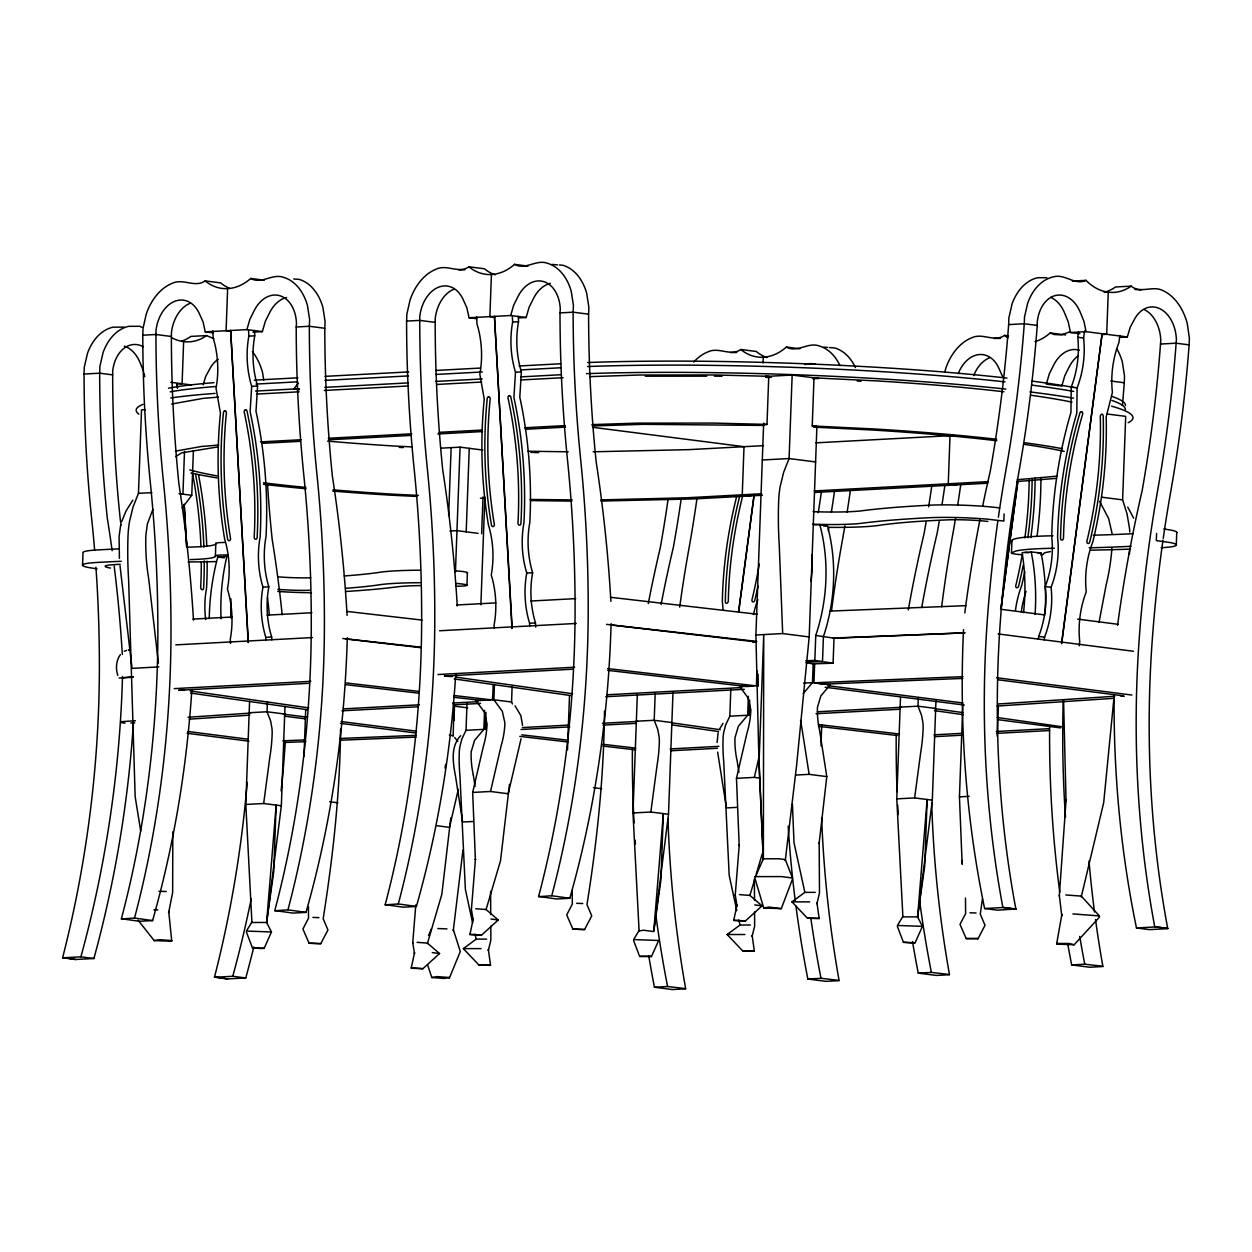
<?xml version="1.0" encoding="UTF-8"?>
<svg xmlns="http://www.w3.org/2000/svg" width="1252" height="1252" viewBox="0 0 1252 1252"><rect width="100%" height="100%" fill="white"/><g stroke="black" fill="none" stroke-linecap="round" stroke-linejoin="round"><path stroke-width="1.5" d="M172.807 831.782L172.651 892.363L168.644 912.755L168.723 911.346L171.759 941.254L154.215 940.596L138.033 920.142M792.391 879.405L781.295 908.655L763.751 908.013L754.862 878.028L763.36 858.794L763.736 634.576L759.072 761.858L763.313 859.623L758.994 763.282L755.895 634.999L763.657 423.082M121.147 525.136A1045.655 737.631 -82.7 0 0 120.333 520.065A1033.338 728.946 -82.7 0 1 112.664 374.864L112.68 371.061A33.037 23.225 86.9 0 1 143.354 346.788M193.481 620.1A1045.655 735.065 86.9 0 0 178.911 484.008A1033.338 726.395 86.9 0 1 171.383 336.475L171.43 332.703A33.037 23.303 -82.7 0 1 190.054 303.344M457.277 605.984A1045.655 735.065 86.9 0 0 442.723 469.907A1033.338 726.395 86.9 0 1 435.18 322.374L435.227 318.587A33.037 23.303 -82.7 0 1 453.85 289.243M963.524 629.615A841.97 593.949 -82.7 0 0 984.604 908.514L997.594 910.173L1015.857 908.983A838.23 591.304 -82.7 0 1 1000.536 618.598A1033.338 728.946 -82.7 0 1 1018.893 472.004A1033.338 728.946 -82.7 0 0 1037.251 325.426L1037.298 321.623A33.037 23.225 86.9 0 1 1055.749 295.441A33.037 23.225 86.9 0 1 1080.116 311.92L1083.888 321.154L1086.094 331.67L1127.316 336.96L1130.274 327.085L1134.672 318.916A33.037 23.225 86.9 0 1 1160.025 308.79A33.037 23.225 86.9 0 1 1176.395 339.433L1176.129 343.204A1033.338 728.946 -82.7 0 1 1157.756 489.782A1033.338 728.946 -82.7 0 0 1139.398 636.376A838.23 591.304 -82.7 0 0 1154.735 926.762L1167.725 928.421A838.23 591.304 -82.7 0 1 1152.403 638.035A1033.338 728.946 -82.7 0 1 1162.998 540.097M94.62 550.035A1033.338 728.946 -82.7 0 0 91.725 519.236A1033.338 728.946 -82.7 0 1 84.056 374.035L84.275 367.227L87.483 353.33A51.739 36.371 86.9 0 1 113.056 327.163L124.089 327.132M191.853 689.617A841.97 591.883 86.9 0 1 152.588 920.58L139.457 921.284L121.397 918.749A838.23 589.254 86.9 0 0 157.862 630.272A1033.338 726.395 86.9 0 0 150.334 482.74A1033.338 726.395 86.9 0 1 142.791 335.192L143.041 328.4L146.265 314.017A51.739 36.496 -82.7 0 1 172.103 283.39C183.105 277.913 194.78 288.179 205.171 280.902L220.634 282.889A61.223 43.178 -82.7 0 0 229.46 288.257M406.618 321.091L406.837 314.299L410.077 299.917A51.739 36.496 -82.7 0 1 435.899 269.274C446.901 263.796 458.576 274.078 468.968 266.801L484.43 268.773A61.223 43.178 -82.7 0 0 495.135 274.861M982.71 505.855A1045.655 737.631 -82.7 0 1 990.269 471.175A1033.338 728.946 -82.7 0 0 1008.642 324.597L1008.893 317.789L1012.086 303.892A51.739 36.371 86.9 0 1 1037.658 277.725L1046.844 277.694M1078.457 331.905L1077.753 337.242A77.327 54.806 -82.4 0 1 1071.227 387.103L1070.945 412.409A340.247 241.151 -82.4 0 0 1051.727 536.685A77.514 54.931 -82.4 0 1 1045.232 586.546A77.327 54.806 -82.4 0 1 1038.706 636.392L1038.362 639.162M1084.545 330.904L1083.606 338.024A77.327 54.806 -82.4 0 1 1077.096 387.885L1076.798 413.191A340.247 241.151 -82.4 0 0 1057.596 537.468A77.514 54.931 -82.4 0 1 1051.085 587.329A77.327 54.806 -82.4 0 1 1044.575 637.174L1044.215 639.944M717.083 742.53L718.1 732.874M249.586 701.308L245.815 804.457L251.918 922.489L266.598 922.474L271.465 931.973L264.156 948.312L260.713 948.5L252.466 947.889L246.378 931.989M637.331 694.594L632.98 812.971L639.099 930.987L643.434 930.22L653.747 931.535L668.505 814.285L672.997 692.106M900.501 697.614L896.776 798.87L902.895 916.887L917.575 916.887L922.442 926.37L915.134 942.725L911.691 942.913L903.428 942.287L897.355 926.386M284.986 706.425L281.34 805.772L266.566 923.021L276.16 805.114L263.671 803.502L245.815 804.457M303.986 756.443L305.707 709.774M308.43 906.589L308.524 918.186L302.921 929.031L309.087 943.226L320.778 943.648L327.93 929.954L323.173 918.733C333.079 855.961 340.028 792.766 340.544 729.165M567.5 749.854L567.782 742.342M567.907 738.617L569.503 695.674M572.211 890.548L572.32 904.085L566.718 914.915L572.884 929.109L584.59 929.547L591.742 915.838L586.969 904.633C597.22 840.546 603.871 775.99 604.497 711.073M816.883 426.995L809.183 636.955L796.679 764.659L785.286 860.421L785.333 859.608L778.916 858.778L763.36 858.794M935.948 700.823L932.317 800.169L917.544 917.434L927.137 799.512L914.633 797.915L896.776 798.87M962.303 860.437L962.162 864.256L959.439 796.867L962.804 705.126M82.538 565.419L82.992 552.914A50.346 4.57 2.1 0 1 98.126 549.894A361.343 32.755 2.1 0 1 118.204 548.924M140.725 831.109L135.153 796.632L128.627 580.005A310.152 218.02 86.9 0 1 128.017 535.966A80.191 56.371 86.9 0 1 129.566 521.223L133.056 506.95L138.471 493.335L141.523 409.842L145.357 409.639M213.842 338.682L206.517 335.583A61.223 43.038 86.9 0 1 183.637 341.608L182.088 383.754L176.908 384.035M182.933 494.18L184.498 451.456M182.166 507.999L191.759 495.307L193.403 450.642M215.407 556.357L215.798 543.368A16.041 1.455 2.1 0 1 224.531 542.46M264.266 280.198L250.744 278.46A61.223 43.178 -82.7 0 1 227.629 288.602L226.08 330.747L231.213 331.404M267.38 702.262L267.036 711.778L270.604 720.933L271.981 728.554A33.084 23.334 -82.7 0 1 272.138 734.392A128.659 90.77 -82.7 0 1 269.806 757.397L263.671 803.502M448.654 515.589L451.143 447.637M455.431 572.274L460.063 447.152L440.704 448.185M453.161 736.254L453.991 705.158M453.96 720.557L454.523 705.158M466.198 531.834L469.25 448.326M466.949 585.169L467.403 572.665M472.599 922.912L465.384 889.421L459.922 775.598A128.659 90.441 86.9 0 1 459.281 752.483A33.084 23.256 86.9 0 1 459.875 746.677L461.8 739.165L466.026 730.307L466.996 703.671M481.644 533.806L483.006 496.919M528.062 266.097L514.541 264.36A61.223 43.178 -82.7 0 1 491.426 274.485L489.876 316.646L495.01 317.304M480.878 604.826L484.853 497.154M473.319 774.894A92.554 92.178 3.2 0 1 471.159 751.842L474.602 740.308L483.867 729.353L484.571 710.322M485.338 729.54L485.964 712.404M492.646 696.19L492.505 699.993L453.881 695.502M492.631 699.821L493.194 684.594M475.76 908.749L486.089 909.515L498.265 919.954L481.582 935.087L469.876 934.665L473.24 919.031L473.178 919.97L471.409 909.531L475.463 858.888L475.4 859.827L472.677 792.438L490.518 791.483L501.082 745.942A92.554 92.178 3.2 0 0 504.916 723.124L502.334 711.355L493.883 699.758L494.446 684.531M512.428 703.968L511.567 702.012L512.115 686.8M655.187 693.639L654.201 720.276L657.769 729.431L659.147 737.068A33.084 23.334 -82.7 0 1 659.319 742.89A128.659 90.77 -82.7 0 1 656.987 765.911L650.837 812.016L632.98 812.971M736.802 910.673L729.18 875.32L723.719 761.498A128.659 90.441 86.9 0 1 723.077 738.383A33.084 23.256 86.9 0 1 723.672 732.577L725.597 725.064L729.822 716.191L730.792 689.555M738.915 772.327L737.115 760.778A92.554 92.178 3.2 0 1 734.971 737.741L738.398 726.191L747.679 715.236L748.367 696.222M749.134 715.424L749.682 700.212M763.063 362.923L763.266 357.18A61.223 43.178 -82.7 0 0 786.381 347.054L799.903 348.792M756.443 685.72L756.865 670.665M763.61 424.6L766.991 424.412L768.759 376.304L715.127 374.974L639.287 375.021L589.88 376.633M758.102 674.233L758.289 686.284M771.435 377.259L765.379 376.476L792.156 375.052L789.089 458.545L783.689 472.16L780.184 486.433A80.191 56.371 86.9 0 0 778.65 501.176A310.152 218.02 86.9 0 0 779.26 545.215L782.672 633.559L809.183 636.955M815.021 426.666L816.899 426.556L812.235 425.962L814.003 377.854L877.574 380.952A314.033 28.467 2.1 0 1 1003.901 391.782M803.205 693.561L812.485 682.606L813.174 663.576M962.804 678.412L823.456 684.155L813.941 682.794L814.645 663.763M815.756 635.437L834.004 638.176L833.096 663.2L814.849 660.446L815.756 635.437A156.672 123.416 -81.2 0 0 819.825 524.666L814.035 524.854M918.279 698.569L917.998 706.175L921.566 715.33L922.943 722.967A33.084 23.334 -82.7 0 1 923.115 728.789A128.659 90.77 -82.7 0 1 920.783 751.81L914.633 797.915M1004.104 513.93L1003.838 521.067L987.656 519.189A50.346 4.57 2.1 0 0 927.607 517.796A361.343 32.755 2.1 0 0 861.266 523.305A57.639 5.227 2.1 0 1 812.611 524.181M997.218 736.176L998.329 706.441M1022.524 554.777A16.041 1.455 2.1 0 1 1011.475 552.914L1011.929 540.41A83.039 7.528 2.1 0 1 1053.01 535.793M1129.789 532.022A80.191 56.575 -82.7 0 0 1129.492 528.328L1127.035 513.836L1122.621 499.877L1125.689 416.368L1106.752 413.942M1156.582 533.446L1156.316 540.598L1170.37 542.585A50.346 4.57 2.1 0 1 1161.167 547.703M1176.301 544.683L1176.755 532.178M763.751 908.013L768.947 907.074L781.295 908.655M1059.333 895.305L1061.79 915.932L1061.852 914.523L1056.61 944.118L1074.153 944.759L1099.319 917.309L1099.397 915.916L1081.305 896.119L1065.796 894.961M1074.153 944.759L1069.067 943.46L1056.641 943.46M1081.305 896.119L1081.258 896.933L1103.701 802.595L1113.748 700.04M154.215 940.596L159.427 939.673L171.806 940.596M248.569 330.778L248.866 336.146A77.327 54.994 86.6 0 0 251.699 386.352L250.118 411.611A340.247 241.996 86.6 0 1 260.15 536.967A77.514 55.135 86.6 0 0 262.967 587.157A77.327 54.994 86.6 0 0 265.8 637.362L265.94 640.148M254.438 330.418L254.751 335.802A77.327 54.994 86.6 0 0 257.583 386.007L256.003 411.266A340.247 241.996 86.6 0 1 266.019 536.607A77.514 55.135 86.6 0 0 268.836 586.812A77.327 54.994 86.6 0 0 271.668 637.018L271.825 639.803M252.466 947.889L264.156 948.312M309.087 943.226L320.778 943.648M412.753 942.568L414.49 953.554L414.537 952.615L411.188 968.25L422.879 968.688L439.562 953.539L427.401 943.1L417.072 942.333M422.879 968.688L411.219 967.812M431.799 977.53L437.011 976.591L449.374 977.515L444.178 978.454L431.799 977.53L427.574 964.729M486.621 939.11L476.245 939.11L463.35 948.625L478.843 964.948L490.549 965.386L488.374 949.548L488.311 950.487L490.847 940.205L490.8 926.12M476.245 939.11L475.009 934.086M478.843 964.948L490.565 964.948M512.365 316.662L512.663 322.046A77.327 54.994 86.6 0 0 515.495 372.251L513.915 397.51A340.247 241.996 86.6 0 1 523.946 522.866A77.514 55.135 86.6 0 0 526.763 573.056A77.327 54.994 86.6 0 0 529.596 623.261L529.737 626.047M481.582 935.087L469.907 934.227M486.089 909.515L500.518 860.75L509.47 784.315M518.234 316.318L518.547 321.701A77.327 54.994 86.6 0 0 521.38 371.891L519.799 397.15A340.247 241.996 86.6 0 1 529.815 522.507A77.514 55.135 86.6 0 0 532.632 572.712A77.327 54.994 86.6 0 0 535.48 622.901L535.699 627.096M572.884 929.109L584.59 929.547M639.631 956.403L651.353 956.387L639.631 956.403L633.559 940.502M750.418 925.009L740.042 925.009L727.146 934.524L742.639 950.847L754.346 951.285L752.17 935.447L752.108 936.386L754.643 926.104L754.596 912.019M739.556 894.632L749.885 895.415L762.061 905.838L745.378 920.987L733.672 920.549L737.037 904.914L736.974 905.853L735.237 894.867M740.042 925.009L738.805 919.97M742.639 950.847L754.361 950.847M745.378 920.987L733.703 920.11M749.885 895.415L754.674 879.514M815.224 892.363L804.848 892.379L791.953 901.878L807.462 918.217L819.152 918.639L816.977 902.802L816.93 903.741L819.497 892.911L819.168 842.659L819.105 843.598L826.789 776.6L819.591 730.417A92.554 92.178 3.2 0 1 817.446 707.364L820.889 695.815L830.154 684.875L819.105 683.451M804.848 892.379L794.003 842.674L792.438 804.175M807.462 918.217L819.184 918.201M903.428 942.287L915.134 942.725M966.184 938.577L977.906 938.562L966.184 938.577L960.002 924.383L965.621 913.553L965.48 898.075M347.101 615.452A1045.655 735.065 86.9 0 0 332.328 475.807A1033.338 726.395 86.9 0 1 324.8 328.274L325.082 321.467L322.891 307.382A51.739 36.496 -82.7 0 0 299.212 279.399L293.766 278.977M610.898 601.336A1045.655 735.065 86.9 0 0 596.14 461.706A1033.338 726.395 86.9 0 1 588.596 314.174L588.878 307.366L586.687 293.265A51.739 36.496 -82.7 0 0 563.009 265.283L559.378 265.001M1122.402 405.351A1033.338 726.395 86.9 0 0 1124.265 382.752L1124.515 375.96L1122.324 361.859A51.739 36.496 -82.7 0 0 1116.847 348.995M1163.249 538.344A1033.338 728.946 -82.7 0 1 1170.761 491.457A1033.338 728.946 -82.7 0 0 1189.118 344.863L1189.4 338.071L1187.24 323.485A51.739 36.371 86.9 0 0 1163.812 291.043C1153.28 284.767 1140.916 294.157 1131.135 286.145L1115.516 286.974A61.223 43.038 86.9 0 1 1104.436 292.264M347.289 637.691A841.97 591.883 86.9 0 1 306.004 912.379L292.874 913.084L274.814 910.548A838.23 589.254 86.9 0 0 311.279 622.072A1033.338 726.395 86.9 0 0 303.751 474.539A1033.338 726.395 86.9 0 1 296.208 326.991L296.474 323.204A33.037 23.303 -82.7 0 0 279.932 295.738A33.037 23.303 -82.7 0 0 254.328 310.371L249.884 319.291L246.894 329.636L205.265 331.858L203.027 321.795L199.209 313.329A33.037 23.303 -82.7 0 0 174.591 301.372A33.037 23.303 -82.7 0 0 155.968 330.716L155.952 334.487A1033.338 726.395 86.9 0 0 163.464 482.036A1033.338 726.395 86.9 0 1 170.992 629.568A838.23 589.254 86.9 0 1 134.527 918.045L152.588 920.58M611.086 623.574A841.97 591.883 86.9 0 1 569.801 898.279L556.67 898.983L538.61 896.448A838.23 589.254 86.9 0 0 575.075 607.971A1033.338 726.395 86.9 0 0 567.547 460.423A1033.338 726.395 86.9 0 1 560.004 312.89L560.27 309.103A33.037 23.303 -82.7 0 0 543.728 281.622A33.037 23.303 -82.7 0 0 518.125 296.27L513.68 305.191L510.706 315.52L469.062 317.758L466.824 307.695L463.005 299.212A33.037 23.303 -82.7 0 0 438.388 287.256A33.037 23.303 -82.7 0 0 419.764 316.615L419.749 320.387A1033.338 726.395 86.9 0 0 427.261 467.935A1033.338 726.395 86.9 0 1 434.788 615.468A838.23 589.254 86.9 0 1 398.324 903.944L416.384 906.479A841.97 591.883 86.9 0 0 455.775 673.623M1059.286 896.135L1066.094 799.793M1117.582 625.264A1045.655 737.631 -82.7 0 1 1142.153 490.627A1033.338 728.946 -82.7 0 0 1160.51 344.034L1160.776 340.278A33.037 23.225 86.9 0 0 1144.406 309.635M412.722 943.116L415.789 904.883M735.206 895.415L739.259 844.771L739.196 845.726L736.473 778.337L747.037 732.796A92.554 92.178 3.2 0 0 750.856 709.978L748.273 698.209L739.838 686.597L754.064 685.846M462.958 850.155L453.302 930.518L453.349 929.688L460.298 951.489L449.343 978.172M738.68 612.025L754.173 494.43L738.539 612.04M1000.943 609.489L1017.719 482.255L1001.068 607.564M1061.524 643.575L1102.136 333.642L1061.696 643.591M1119.851 335.426L1118.928 342.547A77.327 54.806 -82.4 0 0 1112.402 392.408L1106.173 416.947A340.247 241.151 -82.4 0 1 1092.793 541.975A77.514 54.931 -82.4 0 0 1086.251 591.82A77.327 54.806 -82.4 0 0 1079.74 641.681L1079.177 645.829M450.783 817.9L441.831 894.335L427.37 943.648M266.598 922.474L273.719 871.83L276.16 805.114L281.34 805.772M917.575 916.887L924.696 866.227L927.137 799.512L932.317 800.169M982.429 899.046L980.269 914.085L985.027 925.306L977.875 939M1099.037 622.307L1106.236 584.481A221.667 220.759 3.2 0 0 1111.901 548.188M521.067 738.743L508.202 793.752L490.518 791.483M120.63 525.324L119.096 536.435L119.409 558.376M944.9 372.094L945.714 368.495A51.739 36.496 -82.7 0 1 971.536 337.868C982.538 332.39 994.213 342.657 1004.605 335.38L1008.47 335.88M458.31 789.402L449.515 827.337L437.011 825.741M472.677 792.438L483.241 746.896A92.554 92.178 3.2 0 0 487.059 724.079L484.477 712.31L476.042 700.713L490.268 699.946M736.473 778.337L754.33 777.382L759.166 756.505M133.479 721.95A841.97 593.949 -82.7 0 1 93.9 958.5L75.605 959.486L62.663 957.592A838.23 591.304 -82.7 0 0 99.377 664.421A1033.338 728.946 -82.7 0 0 95.934 567.234M75.605 959.486L62.663 957.592M253.812 946.95A841.97 593.949 -82.7 0 1 245.768 977.953L227.473 978.923L214.53 977.029A838.23 591.304 -82.7 0 0 247.207 782.359M227.473 978.923L214.53 977.029M250.744 278.46C261.699 284.673 272.326 273.077 283.766 277.412A51.739 36.496 -82.7 0 1 307.429 305.394L309.62 319.495L309.338 326.287A1033.338 726.395 86.9 0 0 316.881 473.835A1033.338 726.395 86.9 0 1 324.409 621.368A838.23 589.254 86.9 0 1 287.944 909.844L306.004 912.379M416.384 906.479L403.254 907.184L385.193 904.648A838.23 589.254 86.9 0 0 421.658 616.172A1033.338 726.395 86.9 0 0 414.13 468.624A1033.338 726.395 86.9 0 1 406.587 321.091L419.717 320.387L435.18 322.374M514.541 264.36C525.496 270.557 536.122 258.961 547.562 263.311A51.739 36.496 -82.7 0 1 571.225 291.293L573.416 305.378L573.134 312.186A1033.338 726.395 86.9 0 0 580.678 459.719A1033.338 726.395 86.9 0 1 588.205 607.267A838.23 589.254 86.9 0 1 551.741 895.743L569.801 898.279M252.904 332.124L262.357 331.608L265.346 321.279L269.79 312.358A33.037 23.303 -82.7 0 1 286.567 297.475M518.594 317.914L526.153 317.507L529.142 307.163L533.587 298.258A33.037 23.303 -82.7 0 1 550.364 283.375M756.286 874.037L762.171 853.958M203.2 384.755L205.657 376.523L210.07 368.354A33.037 23.225 86.9 0 1 218.192 359.293M121.632 521.646L126.139 510.769L132.822 500.19M428.528 935.494L431.377 928.89M651.337 956.825L658.63 940.487L633.622 939.563L639.13 930.439M152.916 509.345L147.407 523.884L145.874 535.011A221.667 220.759 3.2 0 0 148.722 578.925L158.394 663.09M719.571 729.04L722.999 723.421M251.949 921.942L246.441 931.05L271.465 931.973M902.927 916.339L897.418 925.447L922.442 926.37M120.38 654.639C116.123 660.555 115.45 668.599 117.844 675.407M460.673 735.691C450.391 746.536 452.927 762.531 455.462 775.849L462.661 822.048L473.444 821.468M298.43 383.19L293.672 389.028L299.338 389.748M1011.475 552.914L1015.982 550.99A83.039 7.528 2.1 0 1 1054.262 548.266M175.593 456.651L181.634 452.864L217.879 446.917M766.975 357.556A61.223 43.178 -82.7 0 1 756.271 351.468L740.808 349.496C730.417 356.773 718.742 346.491 707.74 351.969A51.739 36.496 -82.7 0 0 693.686 362.078M124.277 651.212L126.687 650.32M1069.693 331.905L1061.133 334.91L1054.027 334.487L1050.178 332.954A61.223 43.178 -82.7 0 1 1035.044 341.671M1131.135 286.145A61.223 43.038 86.9 0 1 1108.255 292.17A61.223 43.038 86.9 0 1 1086.016 280.37C1074.67 285.753 1064.967 273.405 1053.276 276.895A51.739 36.371 86.9 0 0 1027.704 303.062L1024.512 316.959L1024.277 323.767A1033.338 728.946 -82.7 0 1 1005.888 470.345A1033.338 728.946 -82.7 0 0 998.376 517.248M128.596 650.164L129.441 650.211L128.596 650.195M458.733 269.9L464.899 269.822M730.589 352.594L736.739 352.516M994.385 338.494L1000.551 338.4M171.649 404.036L203.387 398.324L218.552 397.103M175.483 451.143L201.619 446.448L218.677 445.07M1057.33 476.12L1017.187 479.735M1134.844 289.447L1140.963 289.995M1016.64 481.566L1056.453 478.358M209.256 618.644A156.672 95.888 -83.9 0 1 217.738 557.109L226.862 556.373A140.913 86.247 -83.9 0 0 221.072 618.785M1045.107 613.543A156.672 95.888 -83.9 0 0 1041.101 553.008L1031.21 551.944L1022.086 552.664A140.913 86.247 -83.9 0 1 1023.541 612.604M1038.096 553.243L1041.101 553.008M133.213 676.706L119.065 678.036M123.353 677.864L133.119 677.222M121.757 721.637L135.404 720.729M188.05 717.24L250.463 713.092M130.787 723.046L134.684 722.78M189.287 719.164L249.743 715.158M752.421 686.143L746.599 686.534L607.58 670.336M997.766 704.015L1114.765 696.253M997.046 706.065L1114.045 698.303M248.866 336.146L254.751 335.802M512.663 322.046L518.547 321.701M251.699 386.352L257.583 386.007M515.495 372.251L521.38 371.891M262.967 587.157L268.836 586.812M526.763 573.056L532.632 572.712M265.8 637.362L271.668 637.018M529.596 623.261L535.48 622.901M1072.354 281.09L1086.016 280.37M142.791 335.192L155.921 334.503L171.383 336.475M296.208 326.991L309.338 326.287L324.8 328.274M560.004 312.89L573.134 312.186L588.596 314.174M206.517 335.583L190.899 336.412A61.223 43.038 86.9 0 1 181.743 341.123M1104.342 292.373L1108.255 292.17L1106.705 334.315L1101.51 334.597M84.056 374.035L99.675 373.206L112.664 374.864M1008.642 324.597L1024.261 323.752L1037.251 325.426M1050.663 297.334A33.037 23.225 86.9 0 1 1064.497 312.765L1068.269 321.983L1070.476 332.516L1086.094 331.67M254.297 380.154L297.882 377.822M325.035 376.367L408.606 371.907M435.821 370.451L480.518 368.057M519.048 365.991L560.74 363.769M1119.507 337.367L1127.316 336.96M256.034 384.067L297.726 381.829M324.894 380.373L408.465 375.913M435.665 374.458L482.317 371.969M520.801 369.903L560.583 367.775M255.518 391.062L299.494 388.715M324.769 387.369L408.324 382.893M435.539 381.437L482.177 378.949M520.66 376.883L556.905 374.943A338.416 30.674 2.1 0 1 560.38 374.771M1160.51 344.034L1176.129 343.204L1189.118 344.863M256.488 394.098L299.056 391.813M324.268 390.467L407.839 386.007M436.979 384.442L481.691 382.048M520.535 379.982L563.103 377.697M812.877 378.761L818.667 378.448L792.156 375.052M260.541 441.893L301.153 439.734M328.337 438.278L411.892 433.802M439.108 432.347L481.863 430.062M524.572 427.777L565.2 425.602M261.856 443.365L300.151 441.33M329.057 439.781L410.687 435.414M437.887 433.959L482.583 431.564M525.324 429.279L565.528 427.135M763.454 445.649L688.475 449.656L593.166 451.784M815.928 442.848L953.852 435.461M138.471 493.335L151.852 492.631M762.312 459.985L789.089 458.545L815.6 461.941M761.685 493.757L686.706 497.78L600.991 499.892M814.16 490.956L988.47 481.629M762.405 495.26L694.641 498.891L600.897 501.066M814.88 492.459L987.703 483.225M449.859 531.036L456.996 530.645L478.123 533.352M192.996 619.098L231.98 617.017M267.067 615.139L311.904 612.744M456.792 604.982L495.776 602.901M530.864 601.023L575.701 598.628M175.812 644.874L312.452 637.565M439.608 630.758L576.249 623.449M158.832 666.925L132.055 668.349L120.004 565.701M755.895 634.999L782.672 633.559M752.843 642.229L756.302 642.041M174.2 688.631L310.84 681.323M438.012 674.531L574.637 667.222M178.66 690.275L309.432 683.279M444.413 676.064L573.244 669.163M249.179 712.732L267.036 711.778L284.705 714.031M803.549 683.076L812.485 682.606M343.361 708.882L419.483 704.798M452.661 703.029L478.045 701.668M607.157 694.766L741.841 687.567M341.952 710.823L418.074 706.754M453.208 704.876L480.533 703.405M605.749 696.722L744.33 689.304M466.026 730.307L483.867 729.353M636.345 721.23L654.201 720.276L671.87 722.545M729.822 716.191L747.679 715.236M900.141 707.13L917.998 706.175L935.682 708.444M522.413 727.553L569.269 725.049M602.447 723.28L637.581 721.402M817.446 711.778L901.393 707.286M521.02 729.493L569.817 726.896M602.995 725.111L636.188 723.343M816.038 713.718L899.985 709.242M670.102 748.946L718.898 746.333M933.898 734.83L961.223 733.375M996.357 731.497L1049.066 728.68M670.634 750.777L717.49 748.273M934.446 736.677L961.771 735.221M996.905 733.343L1049.599 730.526M796.507 775.019L809.121 774.346L826.789 776.6M737.24 807.352L726.457 807.931L717.646 752.123M969.095 796.35L959.439 796.867M754.925 876.619L781.53 876.588L792.469 877.996L785.333 859.608M121.334 918.968L134.527 918.045M274.751 910.767L287.944 909.844M385.147 904.867L398.324 903.944M538.563 896.667L551.741 895.743M791.953 901.878L809.7 901.863M62.6 957.811L80.895 956.841L93.9 958.5M984.604 908.514L1002.899 907.528L1015.888 909.202M463.35 948.625L481.081 948.609M727.146 934.524L744.877 934.508M214.468 977.264L232.762 976.278L245.768 977.953M1114.123 694.719A841.97 593.949 -82.7 0 0 1136.472 927.951L1154.767 926.981M1167.772 928.64L1149.461 929.626L1136.472 927.951M648.724 955.714A841.97 591.883 86.9 0 0 654.436 987.233L667.582 986.529L685.658 988.611A838.23 589.254 86.9 0 1 667.958 818.698M795.943 906.072A841.97 591.883 86.9 0 0 807.853 979.017L820.999 978.313L839.075 980.41A838.23 589.254 86.9 0 1 821.641 818.104M912.52 941.614A841.97 591.883 86.9 0 0 918.248 973.117L931.378 972.413L949.454 974.51A838.23 589.254 86.9 0 1 931.691 802.688M1067.862 944.603A841.97 591.883 86.9 0 0 1071.665 964.916L1084.795 964.212L1102.871 966.309A838.23 589.254 86.9 0 1 1095.516 919.547M685.689 988.845L672.559 989.549L654.452 987.233M839.106 980.645L825.976 981.349L807.869 979.017M949.486 974.745L936.355 975.433L918.248 973.117M1102.902 966.528L1089.772 967.233L1071.665 964.916M832.971 638.317L964.572 632.902M444.554 676.19L452.097 676.581M178.895 690.368L184.467 690.149M813.941 682.794L962.976 676.659M282.764 740.824L304.048 739.948M340.826 738.445L416.306 735.331M284.533 742.499L305.817 741.622M340.654 740.198L416.133 737.099M1060.616 727.913L997.641 719.618M830.17 611.086L965.996 605.655M832.69 638.066L964.995 632.792M823.613 525.981L827.478 525.856A156.672 123.416 -81.2 0 1 823.409 636.611L822.501 661.635L806.194 662.183M805.787 660.759L814.849 660.446M833.096 663.2L813.174 663.857L806.1 662.824M591.914 424.616L637.518 423.129L713.374 423.082L766.991 424.412M592.243 425.977L643.559 424.318L764.127 425.445M645.328 376.195L706.723 376.163M714.391 376.148L722.044 376.242M568.22 451.8L528.047 451.236M572.211 499.908L530.097 499.454M571.726 501.097L531.036 500.581M829.043 527.358L831.594 527.389A83.039 7.528 2.1 0 0 881.611 524.979A271.981 24.649 2.1 0 1 945.291 519.971A30.877 2.801 2.1 0 1 987.938 521.442M765.88 377.337L769.698 377.431M530.864 452.41L538.595 452.614M480.455 498.218L484.274 498.312M606.578 624.372L756.787 641.4M342.782 638.489L421.282 647.237M1072.901 913.929L1099.397 915.916M969.971 912.771L976.028 912.99M576.671 903.302L582.743 903.537M158.973 891.283L166.25 891.549M153.918 909.797L157.799 909.954M312.875 917.419L318.931 917.638M437.84 928.546L446.948 928.874M857.213 381.062L861.016 381.25M812.235 425.962L875.805 429.06A314.033 28.467 2.1 0 1 996.655 439.264M813.503 427.135L872.597 430.015A301.842 27.356 2.1 0 1 996.811 440.751M412.346 446.917L394.818 446.056A301.842 27.356 2.1 0 1 327.586 441.127M399.278 447.387L403.128 447.574M418.371 495.416L393.05 494.18A301.842 27.356 2.1 0 1 333.11 489.861M416.713 496.434L389.841 495.119A314.033 28.467 2.1 0 1 332.766 491.081M551.976 264.438L557.563 264.861M823.816 347.133L827.541 347.414M829.403 347.555L834.849 347.978A51.739 36.496 -82.7 0 1 855.445 367.587M1025.216 552.414L1028.502 552.774M217.738 557.109L224.327 557.813M999.612 507.889L988.11 506.684A50.346 4.57 2.1 0 0 928.061 505.276A361.343 32.755 2.1 0 0 861.72 510.8A57.639 5.227 2.1 0 1 813.064 511.677M610.428 597.282L757.35 614.247M346.616 611.383L422.018 620.084M611.164 625.014L755.973 641.9M1120.618 695.862L1124.28 696.3M607.627 668.568L756.302 685.893M345.442 638.896L420.735 647.675M818.432 724.548L899.531 734.001M818.385 726.317L897.543 735.55M345.771 682.888L419.138 691.448M345.724 684.656L419.091 693.217M453.85 697.27L480.878 700.416M521.802 734.83L568.142 740.229M602.901 744.283L635.734 748.117M519.83 736.379L568.095 741.998M602.854 746.051L635.687 749.885M121.397 722.67L125.059 723.093M601.664 788.713L593.464 787.664M668.505 814.285L650.837 812.016M337.868 802.814L329.667 801.765M1070.476 332.516L1079.85 333.705M1050.178 332.954L1065.64 334.926M1110.743 381.015L1124.265 382.752M510.706 315.52L526.153 317.507M469.062 317.758L476.793 318.744M246.894 329.636L262.357 331.608M205.265 331.858L212.996 332.844M936.449 433.928L940.315 434.428M946.136 435.18L950.018 435.68L948.265 483.788L956.747 484.868M592.697 427.308L744.017 446.682L742.248 494.806L750.746 495.886M1101.791 497.2L1122.621 499.877M170.851 382.314L191.462 384.959M460.063 447.152L482.771 450.063M179.067 493.679L191.759 495.307M1000.489 609.239L1044.857 614.92M1077.659 619.114L1118.177 624.31M998.22 633.95L1133.467 651.275M996.608 677.723L1131.871 695.048M997.797 679.758L1123.388 695.846M827.822 685.689L963.085 703.014M825.146 687.238L964.275 705.048M493.883 699.758L511.567 702.012M453.693 706.065L467.622 707.85M449.343 735.159L452.864 735.613M283.234 714.11L306.411 717.083M341.201 721.543L416.556 731.184M284.407 716.16L305.66 718.883M340.45 723.327L415.805 732.983M754.33 777.382L759.51 778.055M187.878 731.481L247.771 739.165M187.127 733.281L248.96 741.2M997.875 520.722A1033.338 728.946 -82.7 0 0 987.531 616.923A838.23 591.304 -82.7 0 0 1002.852 907.309L1015.857 908.983M1154.735 926.762L1167.725 928.421M754.768 904.914L762.061 905.838M490.972 919.015L498.265 919.954M432.284 952.6L439.562 953.539M1077.753 337.242L1083.606 338.024M1071.227 387.103L1077.096 387.885M1045.232 586.546L1051.085 587.329M1038.706 636.392L1044.575 637.174M1163.797 528.939L1170.823 530.081A50.346 4.57 2.1 0 1 1176.692 532.82M97.061 568.877L88.469 567.516A50.346 4.57 2.1 0 1 97.656 562.414A361.343 32.755 2.1 0 1 121.241 561.287M934.195 708.522L962.882 712.607M997.296 717.521L1062.306 726.802M934.54 710.62L963.211 714.704M455.916 677.129L572.555 693.764M454.335 678.96L570.975 695.596M672.308 722.889L720.119 729.713M672.653 724.986L718.538 731.544M190.21 690.963L308.759 707.881M190.539 693.06L307.178 709.696M819.825 524.666L827.478 525.856M786.381 347.054C797.336 353.252 807.963 341.655 819.403 346.006A51.739 36.496 -82.7 0 1 839.982 365.6M142.086 327.335L139.708 326.287L128.674 326.334A51.739 36.371 86.9 0 0 103.087 352.501L99.894 366.398L99.675 373.206A1033.338 728.946 -82.7 0 0 107.328 518.391A1045.655 737.631 -82.7 0 1 112.148 550.677M454.679 737.522L457.809 741.372M515.026 705.846L520.848 715.581L522.569 725.393M1099.616 501.301L1108.615 518.485L1112.058 533.415M1127.755 507.123L1133.655 518.172M1002.461 376.289L998.658 367.806A33.037 23.303 -82.7 0 0 958.234 373.628M143.651 371.421L139.88 362.204A33.037 23.225 86.9 0 0 124.308 346.131M144.027 373.174L144.762 376.68M809.121 774.346L801.922 728.148A92.554 92.178 3.2 0 1 800.56 720.448M473.303 774.894L475.103 786.444M263.702 380.217L262.638 372.924A51.739 36.371 86.9 0 0 252.435 351.609M494.243 627.941L494.07 625.155A77.327 54.994 86.6 0 0 491.238 574.95A77.514 55.135 86.6 0 0 488.39 524.76A340.247 241.996 86.6 0 1 484.242 399.091L479.829 374.145A77.327 54.994 86.6 0 0 476.996 323.955L476.589 316.787M230.525 643.45L230.274 639.256A77.327 54.994 86.6 0 0 227.441 589.066A77.514 55.135 86.6 0 0 224.593 538.861A340.247 241.996 86.6 0 1 220.446 413.191L216.033 388.261A77.327 54.994 86.6 0 0 213.2 338.056L212.793 330.888M184.232 504.399L186.736 547.108M184.154 504.384L186.642 547.093M512.162 628.379L494.446 316.302L511.974 628.394M248.365 642.495L230.65 330.403L248.178 642.495M1063.574 700.134L1066.031 801.202M754.377 879.17L754.518 900.423M490.581 891.33L490.721 914.523M1015.482 610.147A77.514 53.288 -72.3 0 1 1021.695 585.482A340.247 233.889 -72.3 0 0 1024.809 571.835M1021.288 611.993A77.514 53.288 -72.3 0 1 1026.077 591.351M1035.122 478.123A340.247 233.889 -72.3 0 1 1030.819 537.577M1040.928 478.28A340.247 233.889 -72.3 0 1 1037.079 535.997M1032.133 479.954A340.247 233.889 -72.3 0 1 1027.845 537.75M1023.244 565.153A340.247 233.889 -72.3 0 1 1018.721 585.654A2.097 1.44 -72.3 0 1 1016.968 587.767A2.097 1.44 -72.3 0 1 1015.748 585.811A340.247 233.889 -72.3 0 0 1022.18 555.043M1029.16 480.111A340.247 233.889 -72.3 0 1 1024.872 537.906M931.723 486.355A1033.338 726.395 86.9 0 1 928.624 506.81M926.104 522.084A1033.338 726.395 86.9 0 1 924.023 533.915A1045.655 735.065 86.9 0 0 908.295 609.912M944.853 485.651A1033.338 726.395 86.9 0 1 942.02 504.415M939.235 521.38A1033.338 726.395 86.9 0 1 937.153 533.211A1045.655 735.065 86.9 0 0 921.738 607.502M941.661 606.75A1033.338 726.395 86.9 0 1 952.615 535.199A1033.338 726.395 86.9 0 0 955.558 518.281M898.216 814.567A841.97 591.883 86.9 0 1 897.684 805.02M897.089 791.64A841.97 591.883 86.9 0 1 896.213 734.314M931.378 972.413A841.97 591.883 86.9 0 1 919.704 901.362M960.8 484.211A1033.338 726.395 86.9 0 1 957.749 504.681M1084.795 964.212A841.97 591.883 86.9 0 1 1079.693 936.449M1065.483 817.118A841.97 591.883 86.9 0 1 1063.23 700.604M1059.74 891.972A841.97 591.883 86.9 0 1 1049.63 726.097M1094.514 912.019A838.23 589.254 86.9 0 1 1088.99 861M1008.001 337.883A61.223 43.178 -82.7 0 1 1004.605 335.38M973.696 375.616A33.037 23.303 -82.7 0 1 989.487 357.822M1079.365 350.216A33.037 23.303 -82.7 0 0 1053.777 364.864L1049.332 373.769L1046.343 384.114L1061.806 386.085L1064.779 375.756L1069.224 366.836A33.037 23.303 -82.7 0 1 1078.082 355.85M753.422 614.56A77.514 53.288 -72.3 0 1 757.898 599.598M758.039 586.108A340.247 233.889 -72.3 0 1 754.925 599.755A2.097 1.44 -72.3 0 1 753.172 601.883A2.097 1.44 -72.3 0 1 751.951 599.911A340.247 233.889 -72.3 0 0 759.26 564.01M667.926 500.456A1033.338 726.395 86.9 0 1 660.227 548.016A1045.655 735.065 86.9 0 0 648.286 603.558M681.057 499.767A1033.338 726.395 86.9 0 1 673.357 547.327A1045.655 735.065 86.9 0 0 661.087 604.559M679.679 607.126A1033.338 726.395 86.9 0 1 688.819 549.299A1033.338 726.395 86.9 0 0 697.004 498.312M635.406 843.958A841.97 591.883 86.9 0 1 635.14 840.139M634.091 822.955A841.97 591.883 86.9 0 1 632.401 748.414M667.582 986.529A841.97 591.883 86.9 0 1 655.657 913.584M834.474 491.551A1033.338 726.395 86.9 0 1 831.375 512.021M828.855 527.28A1033.338 726.395 86.9 0 1 828.276 530.676M821.343 492.255A1033.338 726.395 86.9 0 1 818.245 512.71M831.5 610.929A1033.338 726.395 86.9 0 1 842.236 541.099A1033.338 726.395 86.9 0 0 844.881 525.871M795.208 900.407A841.97 591.883 86.9 0 1 788.181 826.21M820.999 978.328A841.97 591.883 86.9 0 1 810.889 918.592M850.421 490.111A1033.338 726.395 86.9 0 1 847.103 512.287M821.077 745.863A838.23 589.254 86.9 0 1 821.735 725.002M763.266 357.18A61.223 43.178 -82.7 0 1 740.808 349.496M804.958 364.598A33.037 23.303 -82.7 0 1 815.568 364.316M722.936 609.411A77.514 53.288 -72.3 0 0 722.341 601.492A340.247 233.889 -72.3 0 1 736.849 495.745M739.838 495.589A340.247 233.889 -72.3 0 0 725.331 601.336A2.097 1.44 -72.3 0 0 726.536 603.292A2.097 1.44 -72.3 0 0 728.304 601.179A340.247 233.889 -72.3 0 1 742.812 495.416M491.426 274.485A61.223 43.178 -82.7 0 1 468.968 266.801M964.791 612.885A1045.655 737.631 -82.7 0 1 979.925 519.783M811.969 554.683A140.913 110.99 -81.2 0 1 811.046 581.335M1133.06 533.665A271.981 24.649 2.1 0 1 1093.231 535.199M1131.057 546.263A271.981 24.649 2.1 0 1 1089.193 547.797M1050.522 551.663A57.639 5.227 2.1 0 0 1043.495 554.229A16.041 1.455 2.1 0 1 1040.928 554.855M1130.509 549.096A361.343 32.755 2.1 0 1 1090.649 550.176M1012.258 540.801A16.041 1.455 2.1 0 1 1011.929 540.41M1031.21 551.944A156.672 95.888 -83.9 0 1 1035.091 614.372M1024.386 444.366A301.842 27.356 2.1 0 1 1064.216 451.393M1030.709 395.209A314.033 28.467 2.1 0 1 1072.009 402.142M1024.731 442.738A314.033 28.467 2.1 0 1 1062.463 448.717M587.548 366.539A330.465 29.954 2.1 0 1 1004.98 381.891M1031.977 385.131A330.465 29.954 2.1 0 1 1073.668 391.438M1111.932 400.468A330.465 29.954 2.1 0 1 1125.313 409.56M587.689 362.532A330.465 29.954 2.1 0 1 1006.984 378.088M1032.133 381.124A330.465 29.954 2.1 0 1 1073.825 387.431M1112.073 396.461A330.465 29.954 2.1 0 1 1125.454 405.538M1111.526 406.164A338.416 30.674 2.1 0 1 1128.193 422.691M586.39 373.659A338.416 30.674 2.1 0 1 1005.935 389.122M1029.958 391.907A338.416 30.674 2.1 0 1 1073.465 398.152M305.864 487.419A301.842 27.356 2.1 0 1 263.452 482.787M217.05 475.917A301.842 27.356 2.1 0 1 189.741 469.891M306.098 488.75A314.033 28.467 2.1 0 1 263.515 484.305M217.019 477.888A314.033 28.467 2.1 0 1 191.008 472.99M170.209 391.845A330.465 29.954 2.1 0 1 215.767 386.508M168.519 388.183A330.465 29.954 2.1 0 1 213.982 382.658M138.847 414.193A338.416 30.674 2.1 0 1 143.025 404.349M170.757 397.98A338.416 30.674 2.1 0 1 215.078 393.41M1129.617 550.457A310.152 218.787 -82.7 0 1 1129.414 554.104M445.602 764.362A92.554 92.178 3.2 0 1 445.039 768.165M205.672 619.568A77.514 53.085 76.6 0 1 206.549 588.268A340.247 233.029 76.6 0 0 207.159 561.131M198.536 474.837A340.247 233.029 76.6 0 1 206.768 545.7M195.578 474.461A340.247 233.029 76.6 0 1 203.904 547.046M204.217 560.755A340.247 233.029 76.6 0 1 203.606 587.892A2.097 1.44 76.6 0 1 202.261 589.755A2.097 1.44 76.6 0 1 200.664 587.517A340.247 233.029 76.6 0 0 201.275 562.085M192.636 474.07A340.247 233.029 76.6 0 1 200.946 546.67M114.167 566.076A1045.655 737.631 -82.7 0 1 122.305 654.42M122.508 676.487A841.97 593.949 -82.7 0 1 80.895 956.841M267.521 484.602A1033.338 728.946 -82.7 0 0 272.2 539.502A1045.655 737.631 -82.7 0 1 282.185 614.716M285.346 741.403A841.97 593.949 -82.7 0 1 281.09 790.92M251.198 898.811A841.97 593.949 -82.7 0 1 232.762 976.278M267.474 597.548A1045.655 737.631 -82.7 0 1 269.368 614.779M183.637 341.608A61.223 43.038 86.9 0 1 172.009 337.868M310.762 577.767A30.877 2.801 2.1 0 1 278.382 576.859M310.308 590.271A30.877 2.801 2.1 0 1 277.928 589.363M344.237 575.951A271.981 24.649 2.1 0 0 377.681 572.618A83.039 7.528 2.1 0 1 420.422 570.208M345.615 588.315A271.981 24.649 2.1 0 0 377.228 585.122A83.039 7.528 2.1 0 1 419.952 582.712M311.435 592.712A50.346 4.57 2.1 0 1 277.741 591.429M345.646 591.492A361.343 32.755 2.1 0 0 397.573 586.797A57.639 5.227 2.1 0 1 420.406 585.592M455.775 583.432A16.041 1.455 2.1 0 1 466.965 585.232A16.041 1.455 2.1 0 1 455.744 586.202M454.883 570.849A16.041 1.455 2.1 0 1 467.043 573.025M110.458 568.064A30.877 2.801 2.1 0 1 114.448 564.636A271.981 24.649 2.1 0 1 120.239 564.276M188.129 561.976A271.981 24.649 2.1 0 1 195.75 561.898A83.039 7.528 2.1 0 0 215.97 561.553M215.798 543.368A57.639 5.227 2.1 0 1 187.784 547.14M190.351 559.581A57.639 5.227 2.1 0 0 215.344 555.872A16.041 1.455 2.1 0 1 228.02 554.98M230.884 617.972A140.913 86.247 -83.9 0 1 230.963 598.988M227.629 288.602A61.223 43.178 -82.7 0 1 205.171 280.902M663.341 813.612L660.884 880.328L653.779 930.987L663.341 813.612M177.393 387.901L177.174 384.02L177.393 387.901M488.593 396.759A2.097 1.487 86.6 0 0 487.216 398.934A340.247 241.996 86.6 0 0 491.363 524.604A2.097 1.487 86.6 0 0 492.975 526.607A2.097 1.487 86.6 0 0 494.337 524.447A340.247 241.996 86.6 0 1 490.189 398.778A2.097 1.487 86.6 0 0 488.593 396.759M509.329 395.648A2.097 1.487 86.6 0 0 507.968 397.823A340.247 241.996 86.6 0 1 517.984 523.179A2.097 1.487 86.6 0 0 519.596 525.183A2.097 1.487 86.6 0 0 520.957 523.023A340.247 241.996 86.6 0 0 510.941 397.666A2.097 1.487 86.6 0 0 509.329 395.648M1081.493 411.673A2.097 1.487 -82.4 0 0 1079.74 413.567A340.247 241.151 -82.4 0 0 1060.538 537.844A2.097 1.487 -82.4 0 0 1061.743 540.113A2.097 1.487 -82.4 0 0 1063.48 538.219A340.247 241.151 -82.4 0 1 1082.698 413.942A2.097 1.487 -82.4 0 0 1081.493 411.673M1102.026 414.302A2.097 1.487 -82.4 0 0 1100.289 416.196A340.247 241.151 -82.4 0 1 1086.892 541.224A2.097 1.487 -82.4 0 0 1088.098 543.493A2.097 1.487 -82.4 0 0 1089.835 541.6A340.247 241.151 -82.4 0 0 1103.231 416.572A2.097 1.487 -82.4 0 0 1102.026 414.302M224.781 410.859A2.097 1.487 86.6 0 0 223.419 413.035A340.247 241.996 86.6 0 0 227.567 538.704A2.097 1.487 86.6 0 0 229.163 540.723A2.097 1.487 86.6 0 0 230.54 538.548A340.247 241.996 86.6 0 1 226.393 412.878A2.097 1.487 86.6 0 0 224.781 410.859M245.533 409.764A2.097 1.487 86.6 0 0 244.171 411.924A340.247 241.996 86.6 0 1 254.187 537.28A2.097 1.487 86.6 0 0 255.799 539.299A2.097 1.487 86.6 0 0 257.161 537.124A340.247 241.996 86.6 0 0 247.145 411.767A2.097 1.487 86.6 0 0 245.533 409.764"/></g></svg>
